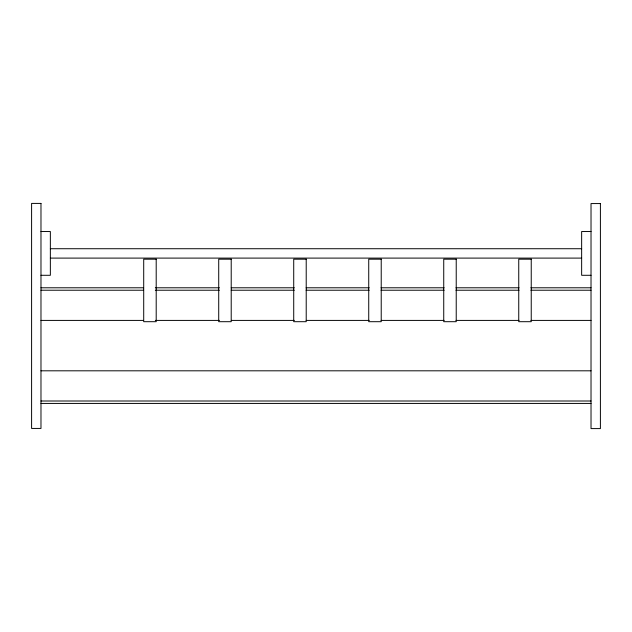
<?xml version="1.0" encoding="UTF-8"?>
<svg xmlns="http://www.w3.org/2000/svg" width="632" height="632" viewBox="0 0 632 632"><rect width="100%" height="100%" fill="white"/><g stroke="black" fill="none" stroke-linecap="round" stroke-linejoin="round"><path stroke-width="0.95" d="M40.977 231.533L50.355 231.533L50.355 275.291L40.977 275.291M591.023 231.533L581.645 231.533L581.645 275.291L591.023 275.291M50.355 248.724L581.645 248.724M50.355 258.101L581.645 258.101M40.977 287.789L143.496 287.789M155.322 287.789L219.399 287.789M231.225 287.789L294.315 287.789M306.141 287.789L369.23 287.789M381.057 287.789L444.146 287.789M455.98 287.789L519.062 287.789M530.896 287.789L591.023 287.789M40.977 290.222L143.496 290.222M155.322 290.222L219.399 290.222M231.225 290.222L294.315 290.222M306.141 290.222L369.23 290.222M381.057 290.222L444.146 290.222M455.98 290.222L519.062 290.222M530.896 290.222L591.023 290.222M40.977 320.408L143.496 320.408M155.322 320.408L219.399 320.408M231.225 320.408L294.315 320.408M306.141 320.408L369.23 320.408M381.057 320.408L444.146 320.408M455.98 320.408L519.062 320.408M530.896 320.408L591.023 320.408M40.977 370.81L591.023 370.81M40.977 401.004L591.023 401.004M40.977 403.429L591.023 403.429M40.977 203.409L31.6 203.409L31.6 428.433L40.977 428.433L40.977 203.409M600.4 203.567L591.023 203.567L591.023 428.591L600.4 428.591L600.4 203.567M156.199 259.191L143.709 259.191L143.709 321.696L156.199 321.696L156.199 259.191M231.209 259.191L218.719 259.191L218.719 321.696L231.209 321.696L231.209 259.191M306.212 259.191L293.722 259.191L293.722 321.696L306.212 321.696L306.212 259.191M381.222 259.191L368.733 259.191L368.733 321.696L381.222 321.696L381.222 259.191M456.225 259.191L443.735 259.191L443.735 321.696L456.225 321.696L456.225 259.191M531.236 259.191L518.746 259.191L518.746 321.696L531.236 321.696L531.236 259.191"/></g></svg>
